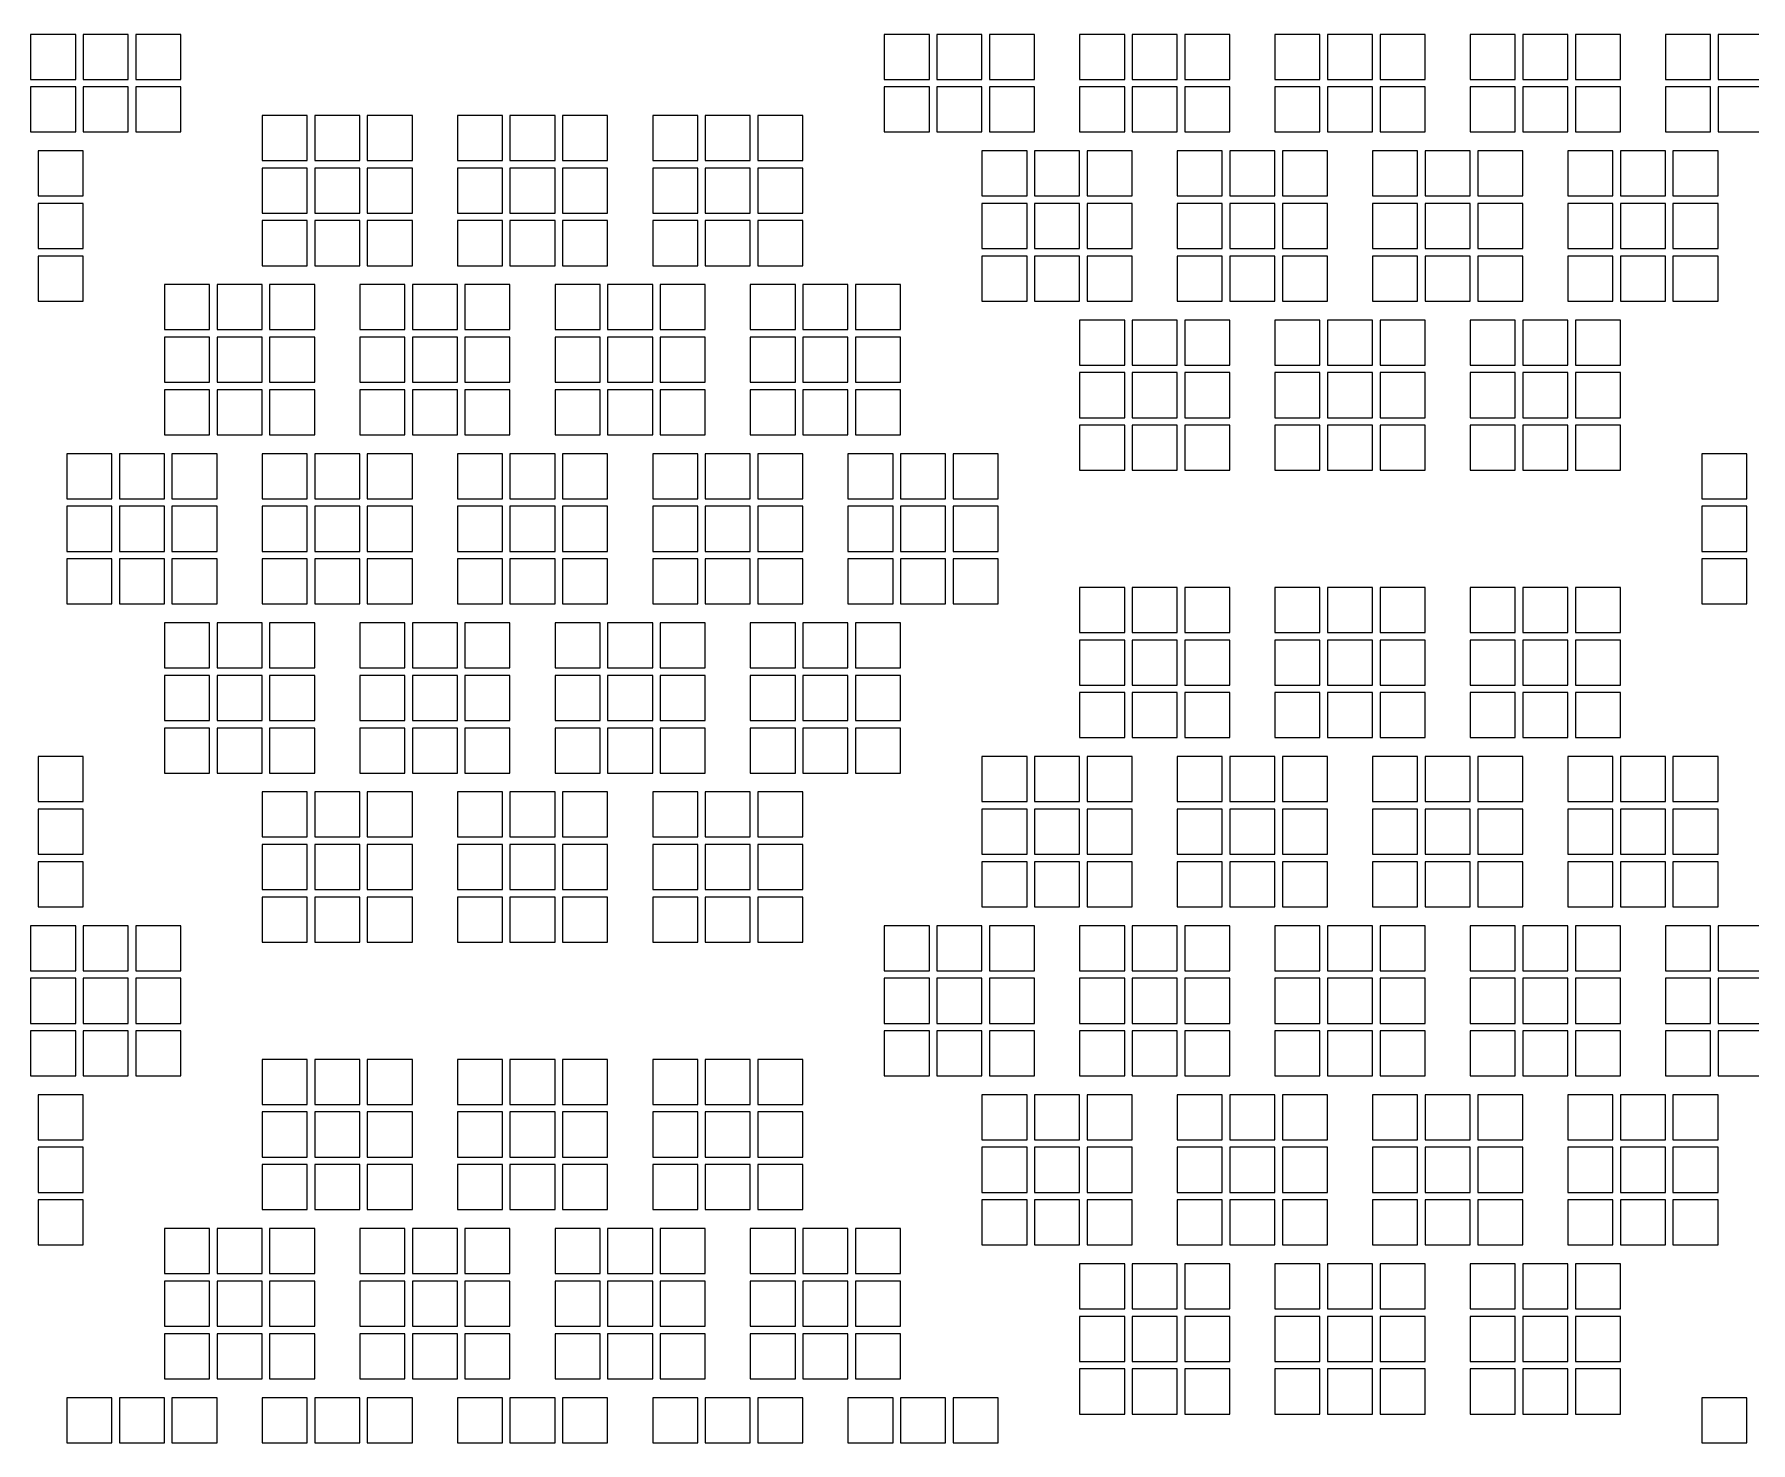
# Model space of a CAD drawing. Extents: x -49 to 54, y -38 to 38.
# Drawn here: x -22.36 to -10.94, y -10.8 to -1.42 of the extents above; entities that cross this region are included whole.
import ezdxf

# ---------------------------------------------------------------- set-up
doc = ezdxf.new("R2010")
doc.units = 0
doc.layers.add('BACK_LAYER', color=5, linetype='CONTINUOUS')

msp = doc.modelspace()

# ---------------------------------------------------------------- linework, layer by layer
at = {"layer": 'BACK_LAYER'}
for points in [[(-22.388, -1.721), (-22.088, -1.721), (-22.088, -1.421), (-22.388, -1.421)], [(-22.038, -1.721), (-21.738, -1.721), (-21.738, -1.421), (-22.038, -1.421)], [(-21.688, -1.721), (-21.388, -1.721), (-21.388, -1.421), (-21.688, -1.421)], [(-16.705, -1.721), (-16.405, -1.721), (-16.405, -1.421), (-16.705, -1.421)], [(-16.355, -1.721), (-16.055, -1.721), (-16.055, -1.421), (-16.355, -1.421)], [(-16.005, -1.721), (-15.705, -1.721), (-15.705, -1.421), (-16.005, -1.421)], [(-15.405, -1.721), (-15.105, -1.721), (-15.105, -1.421), (-15.405, -1.421)], [(-15.055, -1.721), (-14.755, -1.721), (-14.755, -1.421), (-15.055, -1.421)], [(-14.705, -1.721), (-14.405, -1.721), (-14.405, -1.421), (-14.705, -1.421)], [(-14.105, -1.721), (-13.805, -1.721), (-13.805, -1.421), (-14.105, -1.421)], [(-13.755, -1.721), (-13.455, -1.721), (-13.455, -1.421), (-13.755, -1.421)], [(-13.405, -1.721), (-13.105, -1.721), (-13.105, -1.421), (-13.405, -1.421)], [(-12.805, -1.721), (-12.505, -1.721), (-12.505, -1.421), (-12.805, -1.421)], [(-12.455, -1.721), (-12.155, -1.721), (-12.155, -1.421), (-12.455, -1.421)], [(-12.105, -1.721), (-11.805, -1.721), (-11.805, -1.421), (-12.105, -1.421)], [(-11.505, -1.721), (-11.205, -1.721), (-11.205, -1.421), (-11.505, -1.421)], [(-11.155, -1.721), (-10.855, -1.721), (-10.855, -1.421), (-11.155, -1.421)], [(-22.388, -2.071), (-22.088, -2.071), (-22.088, -1.771), (-22.388, -1.771)], [(-22.038, -2.071), (-21.738, -2.071), (-21.738, -1.771), (-22.038, -1.771)], [(-21.688, -2.071), (-21.388, -2.071), (-21.388, -1.771), (-21.688, -1.771)], [(-16.705, -2.071), (-16.405, -2.071), (-16.405, -1.771), (-16.705, -1.771)], [(-16.355, -2.071), (-16.055, -2.071), (-16.055, -1.771), (-16.355, -1.771)], [(-16.005, -2.071), (-15.705, -2.071), (-15.705, -1.771), (-16.005, -1.771)], [(-15.405, -2.071), (-15.105, -2.071), (-15.105, -1.771), (-15.405, -1.771)], [(-15.055, -2.071), (-14.755, -2.071), (-14.755, -1.771), (-15.055, -1.771)], [(-14.705, -2.071), (-14.405, -2.071), (-14.405, -1.771), (-14.705, -1.771)], [(-14.105, -2.071), (-13.805, -2.071), (-13.805, -1.771), (-14.105, -1.771)], [(-13.755, -2.071), (-13.455, -2.071), (-13.455, -1.771), (-13.755, -1.771)], [(-13.405, -2.071), (-13.105, -2.071), (-13.105, -1.771), (-13.405, -1.771)], [(-12.805, -2.071), (-12.505, -2.071), (-12.505, -1.771), (-12.805, -1.771)], [(-12.455, -2.071), (-12.155, -2.071), (-12.155, -1.771), (-12.455, -1.771)], [(-12.105, -2.071), (-11.805, -2.071), (-11.805, -1.771), (-12.105, -1.771)], [(-11.505, -2.071), (-11.205, -2.071), (-11.205, -1.771), (-11.505, -1.771)], [(-11.155, -2.071), (-10.855, -2.071), (-10.855, -1.771), (-11.155, -1.771)], [(-20.847, -2.261), (-20.547, -2.261), (-20.547, -1.961), (-20.847, -1.961)], [(-20.497, -2.261), (-20.197, -2.261), (-20.197, -1.961), (-20.497, -1.961)], [(-20.147, -2.261), (-19.847, -2.261), (-19.847, -1.961), (-20.147, -1.961)], [(-19.547, -2.261), (-19.247, -2.261), (-19.247, -1.961), (-19.547, -1.961)], [(-19.197, -2.261), (-18.897, -2.261), (-18.897, -1.961), (-19.197, -1.961)], [(-18.847, -2.261), (-18.547, -2.261), (-18.547, -1.961), (-18.847, -1.961)], [(-18.247, -2.261), (-17.947, -2.261), (-17.947, -1.961), (-18.247, -1.961)], [(-17.897, -2.261), (-17.597, -2.261), (-17.597, -1.961), (-17.897, -1.961)], [(-17.547, -2.261), (-17.247, -2.261), (-17.247, -1.961), (-17.547, -1.961)], [(-22.338, -2.497), (-22.038, -2.497), (-22.038, -2.197), (-22.338, -2.197)], [(-16.055, -2.497), (-15.755, -2.497), (-15.755, -2.197), (-16.055, -2.197)], [(-15.705, -2.497), (-15.405, -2.497), (-15.405, -2.197), (-15.705, -2.197)], [(-15.355, -2.497), (-15.055, -2.497), (-15.055, -2.197), (-15.355, -2.197)], [(-14.755, -2.497), (-14.455, -2.497), (-14.455, -2.197), (-14.755, -2.197)], [(-14.405, -2.497), (-14.105, -2.497), (-14.105, -2.197), (-14.405, -2.197)], [(-14.055, -2.497), (-13.755, -2.497), (-13.755, -2.197), (-14.055, -2.197)], [(-13.455, -2.497), (-13.155, -2.497), (-13.155, -2.197), (-13.455, -2.197)], [(-13.105, -2.497), (-12.805, -2.497), (-12.805, -2.197), (-13.105, -2.197)], [(-12.755, -2.497), (-12.455, -2.497), (-12.455, -2.197), (-12.755, -2.197)], [(-12.155, -2.497), (-11.855, -2.497), (-11.855, -2.197), (-12.155, -2.197)], [(-11.805, -2.497), (-11.505, -2.497), (-11.505, -2.197), (-11.805, -2.197)], [(-11.455, -2.497), (-11.155, -2.497), (-11.155, -2.197), (-11.455, -2.197)], [(-20.847, -2.611), (-20.547, -2.611), (-20.547, -2.311), (-20.847, -2.311)], [(-20.497, -2.611), (-20.197, -2.611), (-20.197, -2.311), (-20.497, -2.311)], [(-20.147, -2.611), (-19.847, -2.611), (-19.847, -2.311), (-20.147, -2.311)], [(-19.547, -2.611), (-19.247, -2.611), (-19.247, -2.311), (-19.547, -2.311)], [(-19.197, -2.611), (-18.897, -2.611), (-18.897, -2.311), (-19.197, -2.311)], [(-18.847, -2.611), (-18.547, -2.611), (-18.547, -2.311), (-18.847, -2.311)], [(-18.247, -2.611), (-17.947, -2.611), (-17.947, -2.311), (-18.247, -2.311)], [(-17.897, -2.611), (-17.597, -2.611), (-17.597, -2.311), (-17.897, -2.311)], [(-17.547, -2.611), (-17.247, -2.611), (-17.247, -2.311), (-17.547, -2.311)], [(-22.338, -2.847), (-22.038, -2.847), (-22.038, -2.547), (-22.338, -2.547)], [(-16.055, -2.847), (-15.755, -2.847), (-15.755, -2.547), (-16.055, -2.547)], [(-15.705, -2.847), (-15.405, -2.847), (-15.405, -2.547), (-15.705, -2.547)], [(-15.355, -2.847), (-15.055, -2.847), (-15.055, -2.547), (-15.355, -2.547)], [(-14.755, -2.847), (-14.455, -2.847), (-14.455, -2.547), (-14.755, -2.547)], [(-14.405, -2.847), (-14.105, -2.847), (-14.105, -2.547), (-14.405, -2.547)], [(-14.055, -2.847), (-13.755, -2.847), (-13.755, -2.547), (-14.055, -2.547)], [(-13.455, -2.847), (-13.155, -2.847), (-13.155, -2.547), (-13.455, -2.547)], [(-13.105, -2.847), (-12.805, -2.847), (-12.805, -2.547), (-13.105, -2.547)], [(-12.755, -2.847), (-12.455, -2.847), (-12.455, -2.547), (-12.755, -2.547)], [(-12.155, -2.847), (-11.855, -2.847), (-11.855, -2.547), (-12.155, -2.547)], [(-11.805, -2.847), (-11.505, -2.847), (-11.505, -2.547), (-11.805, -2.547)], [(-11.455, -2.847), (-11.155, -2.847), (-11.155, -2.547), (-11.455, -2.547)], [(-20.847, -2.961), (-20.547, -2.961), (-20.547, -2.661), (-20.847, -2.661)], [(-20.497, -2.961), (-20.197, -2.961), (-20.197, -2.661), (-20.497, -2.661)], [(-20.147, -2.961), (-19.847, -2.961), (-19.847, -2.661), (-20.147, -2.661)], [(-19.547, -2.961), (-19.247, -2.961), (-19.247, -2.661), (-19.547, -2.661)], [(-19.197, -2.961), (-18.897, -2.961), (-18.897, -2.661), (-19.197, -2.661)], [(-18.847, -2.961), (-18.547, -2.961), (-18.547, -2.661), (-18.847, -2.661)], [(-18.247, -2.961), (-17.947, -2.961), (-17.947, -2.661), (-18.247, -2.661)], [(-17.897, -2.961), (-17.597, -2.961), (-17.597, -2.661), (-17.897, -2.661)], [(-17.547, -2.961), (-17.247, -2.961), (-17.247, -2.661), (-17.547, -2.661)], [(-22.338, -3.197), (-22.038, -3.197), (-22.038, -2.897), (-22.338, -2.897)], [(-16.055, -3.197), (-15.755, -3.197), (-15.755, -2.897), (-16.055, -2.897)], [(-15.705, -3.197), (-15.405, -3.197), (-15.405, -2.897), (-15.705, -2.897)], [(-15.355, -3.197), (-15.055, -3.197), (-15.055, -2.897), (-15.355, -2.897)], [(-14.755, -3.197), (-14.455, -3.197), (-14.455, -2.897), (-14.755, -2.897)], [(-14.405, -3.197), (-14.105, -3.197), (-14.105, -2.897), (-14.405, -2.897)], [(-14.055, -3.197), (-13.755, -3.197), (-13.755, -2.897), (-14.055, -2.897)], [(-13.455, -3.197), (-13.155, -3.197), (-13.155, -2.897), (-13.455, -2.897)], [(-13.105, -3.197), (-12.805, -3.197), (-12.805, -2.897), (-13.105, -2.897)], [(-12.755, -3.197), (-12.455, -3.197), (-12.455, -2.897), (-12.755, -2.897)], [(-12.155, -3.197), (-11.855, -3.197), (-11.855, -2.897), (-12.155, -2.897)], [(-11.805, -3.197), (-11.505, -3.197), (-11.505, -2.897), (-11.805, -2.897)], [(-11.455, -3.197), (-11.155, -3.197), (-11.155, -2.897), (-11.455, -2.897)], [(-21.497, -3.387), (-21.197, -3.387), (-21.197, -3.087), (-21.497, -3.087)], [(-21.147, -3.387), (-20.847, -3.387), (-20.847, -3.087), (-21.147, -3.087)], [(-20.797, -3.387), (-20.497, -3.387), (-20.497, -3.087), (-20.797, -3.087)], [(-20.197, -3.387), (-19.897, -3.387), (-19.897, -3.087), (-20.197, -3.087)], [(-19.847, -3.387), (-19.547, -3.387), (-19.547, -3.087), (-19.847, -3.087)], [(-19.497, -3.387), (-19.197, -3.387), (-19.197, -3.087), (-19.497, -3.087)], [(-18.897, -3.387), (-18.597, -3.387), (-18.597, -3.087), (-18.897, -3.087)], [(-18.547, -3.387), (-18.247, -3.387), (-18.247, -3.087), (-18.547, -3.087)], [(-18.197, -3.387), (-17.897, -3.387), (-17.897, -3.087), (-18.197, -3.087)], [(-17.597, -3.387), (-17.297, -3.387), (-17.297, -3.087), (-17.597, -3.087)], [(-17.247, -3.387), (-16.947, -3.387), (-16.947, -3.087), (-17.247, -3.087)], [(-16.897, -3.387), (-16.597, -3.387), (-16.597, -3.087), (-16.897, -3.087)], [(-15.405, -3.623), (-15.105, -3.623), (-15.105, -3.323), (-15.405, -3.323)], [(-15.055, -3.623), (-14.755, -3.623), (-14.755, -3.323), (-15.055, -3.323)], [(-14.705, -3.623), (-14.405, -3.623), (-14.405, -3.323), (-14.705, -3.323)], [(-14.105, -3.623), (-13.805, -3.623), (-13.805, -3.323), (-14.105, -3.323)], [(-13.755, -3.623), (-13.455, -3.623), (-13.455, -3.323), (-13.755, -3.323)], [(-13.405, -3.623), (-13.105, -3.623), (-13.105, -3.323), (-13.405, -3.323)], [(-12.805, -3.623), (-12.505, -3.623), (-12.505, -3.323), (-12.805, -3.323)], [(-12.455, -3.623), (-12.155, -3.623), (-12.155, -3.323), (-12.455, -3.323)], [(-12.105, -3.623), (-11.805, -3.623), (-11.805, -3.323), (-12.105, -3.323)], [(-21.497, -3.737), (-21.197, -3.737), (-21.197, -3.437), (-21.497, -3.437)], [(-21.147, -3.737), (-20.847, -3.737), (-20.847, -3.437), (-21.147, -3.437)], [(-20.797, -3.737), (-20.497, -3.737), (-20.497, -3.437), (-20.797, -3.437)], [(-20.197, -3.737), (-19.897, -3.737), (-19.897, -3.437), (-20.197, -3.437)], [(-19.847, -3.737), (-19.547, -3.737), (-19.547, -3.437), (-19.847, -3.437)], [(-19.497, -3.737), (-19.197, -3.737), (-19.197, -3.437), (-19.497, -3.437)], [(-18.897, -3.737), (-18.597, -3.737), (-18.597, -3.437), (-18.897, -3.437)], [(-18.547, -3.737), (-18.247, -3.737), (-18.247, -3.437), (-18.547, -3.437)], [(-18.197, -3.737), (-17.897, -3.737), (-17.897, -3.437), (-18.197, -3.437)], [(-17.597, -3.737), (-17.297, -3.737), (-17.297, -3.437), (-17.597, -3.437)], [(-17.247, -3.737), (-16.947, -3.737), (-16.947, -3.437), (-17.247, -3.437)], [(-16.897, -3.737), (-16.597, -3.737), (-16.597, -3.437), (-16.897, -3.437)], [(-15.405, -3.973), (-15.105, -3.973), (-15.105, -3.673), (-15.405, -3.673)], [(-15.055, -3.973), (-14.755, -3.973), (-14.755, -3.673), (-15.055, -3.673)], [(-14.705, -3.973), (-14.405, -3.973), (-14.405, -3.673), (-14.705, -3.673)], [(-14.105, -3.973), (-13.805, -3.973), (-13.805, -3.673), (-14.105, -3.673)], [(-13.755, -3.973), (-13.455, -3.973), (-13.455, -3.673), (-13.755, -3.673)], [(-13.405, -3.973), (-13.105, -3.973), (-13.105, -3.673), (-13.405, -3.673)], [(-12.805, -3.973), (-12.505, -3.973), (-12.505, -3.673), (-12.805, -3.673)], [(-12.455, -3.973), (-12.155, -3.973), (-12.155, -3.673), (-12.455, -3.673)], [(-12.105, -3.973), (-11.805, -3.973), (-11.805, -3.673), (-12.105, -3.673)], [(-21.497, -4.087), (-21.197, -4.087), (-21.197, -3.787), (-21.497, -3.787)], [(-21.147, -4.087), (-20.847, -4.087), (-20.847, -3.787), (-21.147, -3.787)], [(-20.797, -4.087), (-20.497, -4.087), (-20.497, -3.787), (-20.797, -3.787)], [(-20.197, -4.087), (-19.897, -4.087), (-19.897, -3.787), (-20.197, -3.787)], [(-19.847, -4.087), (-19.547, -4.087), (-19.547, -3.787), (-19.847, -3.787)], [(-19.497, -4.087), (-19.197, -4.087), (-19.197, -3.787), (-19.497, -3.787)], [(-18.897, -4.087), (-18.597, -4.087), (-18.597, -3.787), (-18.897, -3.787)], [(-18.547, -4.087), (-18.247, -4.087), (-18.247, -3.787), (-18.547, -3.787)], [(-18.197, -4.087), (-17.897, -4.087), (-17.897, -3.787), (-18.197, -3.787)], [(-17.597, -4.087), (-17.297, -4.087), (-17.297, -3.787), (-17.597, -3.787)], [(-17.247, -4.087), (-16.947, -4.087), (-16.947, -3.787), (-17.247, -3.787)], [(-16.897, -4.087), (-16.597, -4.087), (-16.597, -3.787), (-16.897, -3.787)], [(-15.405, -4.323), (-15.105, -4.323), (-15.105, -4.023), (-15.405, -4.023)], [(-15.055, -4.323), (-14.755, -4.323), (-14.755, -4.023), (-15.055, -4.023)], [(-14.705, -4.323), (-14.405, -4.323), (-14.405, -4.023), (-14.705, -4.023)], [(-14.105, -4.323), (-13.805, -4.323), (-13.805, -4.023), (-14.105, -4.023)], [(-13.755, -4.323), (-13.455, -4.323), (-13.455, -4.023), (-13.755, -4.023)], [(-13.405, -4.323), (-13.105, -4.323), (-13.105, -4.023), (-13.405, -4.023)], [(-12.805, -4.323), (-12.505, -4.323), (-12.505, -4.023), (-12.805, -4.023)], [(-12.455, -4.323), (-12.155, -4.323), (-12.155, -4.023), (-12.455, -4.023)], [(-12.105, -4.323), (-11.805, -4.323), (-11.805, -4.023), (-12.105, -4.023)], [(-22.147, -4.513), (-21.847, -4.513), (-21.847, -4.213), (-22.147, -4.213)], [(-21.797, -4.513), (-21.497, -4.513), (-21.497, -4.213), (-21.797, -4.213)], [(-21.447, -4.513), (-21.147, -4.513), (-21.147, -4.213), (-21.447, -4.213)], [(-20.847, -4.513), (-20.547, -4.513), (-20.547, -4.213), (-20.847, -4.213)], [(-20.497, -4.513), (-20.197, -4.513), (-20.197, -4.213), (-20.497, -4.213)], [(-20.147, -4.513), (-19.847, -4.513), (-19.847, -4.213), (-20.147, -4.213)], [(-19.547, -4.513), (-19.247, -4.513), (-19.247, -4.213), (-19.547, -4.213)], [(-19.197, -4.513), (-18.897, -4.513), (-18.897, -4.213), (-19.197, -4.213)], [(-18.847, -4.513), (-18.547, -4.513), (-18.547, -4.213), (-18.847, -4.213)], [(-18.247, -4.513), (-17.947, -4.513), (-17.947, -4.213), (-18.247, -4.213)], [(-17.897, -4.513), (-17.597, -4.513), (-17.597, -4.213), (-17.897, -4.213)], [(-17.547, -4.513), (-17.247, -4.513), (-17.247, -4.213), (-17.547, -4.213)], [(-16.947, -4.513), (-16.647, -4.513), (-16.647, -4.213), (-16.947, -4.213)], [(-16.597, -4.513), (-16.297, -4.513), (-16.297, -4.213), (-16.597, -4.213)], [(-16.247, -4.513), (-15.947, -4.513), (-15.947, -4.213), (-16.247, -4.213)], [(-11.263, -4.513), (-10.963, -4.513), (-10.963, -4.213), (-11.263, -4.213)], [(-22.147, -4.863), (-21.847, -4.863), (-21.847, -4.563), (-22.147, -4.563)], [(-21.797, -4.863), (-21.497, -4.863), (-21.497, -4.563), (-21.797, -4.563)], [(-21.447, -4.863), (-21.147, -4.863), (-21.147, -4.563), (-21.447, -4.563)], [(-20.847, -4.863), (-20.547, -4.863), (-20.547, -4.563), (-20.847, -4.563)], [(-20.497, -4.863), (-20.197, -4.863), (-20.197, -4.563), (-20.497, -4.563)], [(-20.147, -4.863), (-19.847, -4.863), (-19.847, -4.563), (-20.147, -4.563)], [(-19.547, -4.863), (-19.247, -4.863), (-19.247, -4.563), (-19.547, -4.563)], [(-19.197, -4.863), (-18.897, -4.863), (-18.897, -4.563), (-19.197, -4.563)], [(-18.847, -4.863), (-18.547, -4.863), (-18.547, -4.563), (-18.847, -4.563)], [(-18.247, -4.863), (-17.947, -4.863), (-17.947, -4.563), (-18.247, -4.563)], [(-17.897, -4.863), (-17.597, -4.863), (-17.597, -4.563), (-17.897, -4.563)], [(-17.547, -4.863), (-17.247, -4.863), (-17.247, -4.563), (-17.547, -4.563)], [(-16.947, -4.863), (-16.647, -4.863), (-16.647, -4.563), (-16.947, -4.563)], [(-16.597, -4.863), (-16.297, -4.863), (-16.297, -4.563), (-16.597, -4.563)], [(-16.247, -4.863), (-15.947, -4.863), (-15.947, -4.563), (-16.247, -4.563)], [(-11.263, -4.863), (-10.963, -4.863), (-10.963, -4.563), (-11.263, -4.563)], [(-22.147, -5.213), (-21.847, -5.213), (-21.847, -4.913), (-22.147, -4.913)], [(-21.797, -5.213), (-21.497, -5.213), (-21.497, -4.913), (-21.797, -4.913)], [(-21.447, -5.213), (-21.147, -5.213), (-21.147, -4.913), (-21.447, -4.913)], [(-20.847, -5.213), (-20.547, -5.213), (-20.547, -4.913), (-20.847, -4.913)], [(-20.497, -5.213), (-20.197, -5.213), (-20.197, -4.913), (-20.497, -4.913)], [(-20.147, -5.213), (-19.847, -5.213), (-19.847, -4.913), (-20.147, -4.913)], [(-19.547, -5.213), (-19.247, -5.213), (-19.247, -4.913), (-19.547, -4.913)], [(-19.197, -5.213), (-18.897, -5.213), (-18.897, -4.913), (-19.197, -4.913)], [(-18.847, -5.213), (-18.547, -5.213), (-18.547, -4.913), (-18.847, -4.913)], [(-18.247, -5.213), (-17.947, -5.213), (-17.947, -4.913), (-18.247, -4.913)], [(-17.897, -5.213), (-17.597, -5.213), (-17.597, -4.913), (-17.897, -4.913)], [(-17.547, -5.213), (-17.247, -5.213), (-17.247, -4.913), (-17.547, -4.913)], [(-16.947, -5.213), (-16.647, -5.213), (-16.647, -4.913), (-16.947, -4.913)], [(-16.597, -5.213), (-16.297, -5.213), (-16.297, -4.913), (-16.597, -4.913)], [(-16.247, -5.213), (-15.947, -5.213), (-15.947, -4.913), (-16.247, -4.913)], [(-11.263, -5.213), (-10.963, -5.213), (-10.963, -4.913), (-11.263, -4.913)], [(-15.405, -5.403), (-15.105, -5.403), (-15.105, -5.103), (-15.405, -5.103)], [(-15.055, -5.403), (-14.755, -5.403), (-14.755, -5.103), (-15.055, -5.103)], [(-14.705, -5.403), (-14.405, -5.403), (-14.405, -5.103), (-14.705, -5.103)], [(-14.105, -5.403), (-13.805, -5.403), (-13.805, -5.103), (-14.105, -5.103)], [(-13.755, -5.403), (-13.455, -5.403), (-13.455, -5.103), (-13.755, -5.103)], [(-13.405, -5.403), (-13.105, -5.403), (-13.105, -5.103), (-13.405, -5.103)], [(-12.805, -5.403), (-12.505, -5.403), (-12.505, -5.103), (-12.805, -5.103)], [(-12.455, -5.403), (-12.155, -5.403), (-12.155, -5.103), (-12.455, -5.103)], [(-12.105, -5.403), (-11.805, -5.403), (-11.805, -5.103), (-12.105, -5.103)], [(-21.497, -5.639), (-21.197, -5.639), (-21.197, -5.339), (-21.497, -5.339)], [(-21.147, -5.639), (-20.847, -5.639), (-20.847, -5.339), (-21.147, -5.339)], [(-20.797, -5.639), (-20.497, -5.639), (-20.497, -5.339), (-20.797, -5.339)], [(-20.197, -5.639), (-19.897, -5.639), (-19.897, -5.339), (-20.197, -5.339)], [(-19.847, -5.639), (-19.547, -5.639), (-19.547, -5.339), (-19.847, -5.339)], [(-19.497, -5.639), (-19.197, -5.639), (-19.197, -5.339), (-19.497, -5.339)], [(-18.897, -5.639), (-18.597, -5.639), (-18.597, -5.339), (-18.897, -5.339)], [(-18.547, -5.639), (-18.247, -5.639), (-18.247, -5.339), (-18.547, -5.339)], [(-18.197, -5.639), (-17.897, -5.639), (-17.897, -5.339), (-18.197, -5.339)], [(-17.597, -5.639), (-17.297, -5.639), (-17.297, -5.339), (-17.597, -5.339)], [(-17.247, -5.639), (-16.947, -5.639), (-16.947, -5.339), (-17.247, -5.339)], [(-16.897, -5.639), (-16.597, -5.639), (-16.597, -5.339), (-16.897, -5.339)], [(-15.405, -5.753), (-15.105, -5.753), (-15.105, -5.453), (-15.405, -5.453)], [(-15.055, -5.753), (-14.755, -5.753), (-14.755, -5.453), (-15.055, -5.453)], [(-14.705, -5.753), (-14.405, -5.753), (-14.405, -5.453), (-14.705, -5.453)], [(-14.105, -5.753), (-13.805, -5.753), (-13.805, -5.453), (-14.105, -5.453)], [(-13.755, -5.753), (-13.455, -5.753), (-13.455, -5.453), (-13.755, -5.453)], [(-13.405, -5.753), (-13.105, -5.753), (-13.105, -5.453), (-13.405, -5.453)], [(-12.805, -5.753), (-12.505, -5.753), (-12.505, -5.453), (-12.805, -5.453)], [(-12.455, -5.753), (-12.155, -5.753), (-12.155, -5.453), (-12.455, -5.453)], [(-12.105, -5.753), (-11.805, -5.753), (-11.805, -5.453), (-12.105, -5.453)], [(-21.497, -5.989), (-21.197, -5.989), (-21.197, -5.689), (-21.497, -5.689)], [(-21.147, -5.989), (-20.847, -5.989), (-20.847, -5.689), (-21.147, -5.689)], [(-20.797, -5.989), (-20.497, -5.989), (-20.497, -5.689), (-20.797, -5.689)], [(-20.197, -5.989), (-19.897, -5.989), (-19.897, -5.689), (-20.197, -5.689)], [(-19.847, -5.989), (-19.547, -5.989), (-19.547, -5.689), (-19.847, -5.689)], [(-19.497, -5.989), (-19.197, -5.989), (-19.197, -5.689), (-19.497, -5.689)], [(-18.897, -5.989), (-18.597, -5.989), (-18.597, -5.689), (-18.897, -5.689)], [(-18.547, -5.989), (-18.247, -5.989), (-18.247, -5.689), (-18.547, -5.689)], [(-18.197, -5.989), (-17.897, -5.989), (-17.897, -5.689), (-18.197, -5.689)], [(-17.597, -5.989), (-17.297, -5.989), (-17.297, -5.689), (-17.597, -5.689)], [(-17.247, -5.989), (-16.947, -5.989), (-16.947, -5.689), (-17.247, -5.689)], [(-16.897, -5.989), (-16.597, -5.989), (-16.597, -5.689), (-16.897, -5.689)], [(-15.405, -6.103), (-15.105, -6.103), (-15.105, -5.803), (-15.405, -5.803)], [(-15.055, -6.103), (-14.755, -6.103), (-14.755, -5.803), (-15.055, -5.803)], [(-14.705, -6.103), (-14.405, -6.103), (-14.405, -5.803), (-14.705, -5.803)], [(-14.105, -6.103), (-13.805, -6.103), (-13.805, -5.803), (-14.105, -5.803)], [(-13.755, -6.103), (-13.455, -6.103), (-13.455, -5.803), (-13.755, -5.803)], [(-13.405, -6.103), (-13.105, -6.103), (-13.105, -5.803), (-13.405, -5.803)], [(-12.805, -6.103), (-12.505, -6.103), (-12.505, -5.803), (-12.805, -5.803)], [(-12.455, -6.103), (-12.155, -6.103), (-12.155, -5.803), (-12.455, -5.803)], [(-12.105, -6.103), (-11.805, -6.103), (-11.805, -5.803), (-12.105, -5.803)], [(-21.497, -6.339), (-21.197, -6.339), (-21.197, -6.039), (-21.497, -6.039)], [(-21.147, -6.339), (-20.847, -6.339), (-20.847, -6.039), (-21.147, -6.039)], [(-20.797, -6.339), (-20.497, -6.339), (-20.497, -6.039), (-20.797, -6.039)], [(-20.197, -6.339), (-19.897, -6.339), (-19.897, -6.039), (-20.197, -6.039)], [(-19.847, -6.339), (-19.547, -6.339), (-19.547, -6.039), (-19.847, -6.039)], [(-19.497, -6.339), (-19.197, -6.339), (-19.197, -6.039), (-19.497, -6.039)], [(-18.897, -6.339), (-18.597, -6.339), (-18.597, -6.039), (-18.897, -6.039)], [(-18.547, -6.339), (-18.247, -6.339), (-18.247, -6.039), (-18.547, -6.039)], [(-18.197, -6.339), (-17.897, -6.339), (-17.897, -6.039), (-18.197, -6.039)], [(-17.597, -6.339), (-17.297, -6.339), (-17.297, -6.039), (-17.597, -6.039)], [(-17.247, -6.339), (-16.947, -6.339), (-16.947, -6.039), (-17.247, -6.039)], [(-16.897, -6.339), (-16.597, -6.339), (-16.597, -6.039), (-16.897, -6.039)], [(-22.338, -6.529), (-22.038, -6.529), (-22.038, -6.229), (-22.338, -6.229)], [(-16.055, -6.529), (-15.755, -6.529), (-15.755, -6.229), (-16.055, -6.229)], [(-15.705, -6.529), (-15.405, -6.529), (-15.405, -6.229), (-15.705, -6.229)], [(-15.355, -6.529), (-15.055, -6.529), (-15.055, -6.229), (-15.355, -6.229)], [(-14.755, -6.529), (-14.455, -6.529), (-14.455, -6.229), (-14.755, -6.229)], [(-14.405, -6.529), (-14.105, -6.529), (-14.105, -6.229), (-14.405, -6.229)], [(-14.055, -6.529), (-13.755, -6.529), (-13.755, -6.229), (-14.055, -6.229)], [(-13.455, -6.529), (-13.155, -6.529), (-13.155, -6.229), (-13.455, -6.229)], [(-13.105, -6.529), (-12.805, -6.529), (-12.805, -6.229), (-13.105, -6.229)], [(-12.755, -6.529), (-12.455, -6.529), (-12.455, -6.229), (-12.755, -6.229)], [(-12.155, -6.529), (-11.855, -6.529), (-11.855, -6.229), (-12.155, -6.229)], [(-11.805, -6.529), (-11.505, -6.529), (-11.505, -6.229), (-11.805, -6.229)], [(-11.455, -6.529), (-11.155, -6.529), (-11.155, -6.229), (-11.455, -6.229)], [(-20.847, -6.764), (-20.547, -6.764), (-20.547, -6.464), (-20.847, -6.464)], [(-20.497, -6.764), (-20.197, -6.764), (-20.197, -6.464), (-20.497, -6.464)], [(-20.147, -6.764), (-19.847, -6.764), (-19.847, -6.464), (-20.147, -6.464)], [(-19.547, -6.764), (-19.247, -6.764), (-19.247, -6.464), (-19.547, -6.464)], [(-19.197, -6.764), (-18.897, -6.764), (-18.897, -6.464), (-19.197, -6.464)], [(-18.847, -6.764), (-18.547, -6.764), (-18.547, -6.464), (-18.847, -6.464)], [(-18.247, -6.764), (-17.947, -6.764), (-17.947, -6.464), (-18.247, -6.464)], [(-17.897, -6.764), (-17.597, -6.764), (-17.597, -6.464), (-17.897, -6.464)], [(-17.547, -6.764), (-17.247, -6.764), (-17.247, -6.464), (-17.547, -6.464)], [(-22.338, -6.879), (-22.038, -6.879), (-22.038, -6.579), (-22.338, -6.579)], [(-16.055, -6.879), (-15.755, -6.879), (-15.755, -6.579), (-16.055, -6.579)], [(-15.705, -6.879), (-15.405, -6.879), (-15.405, -6.579), (-15.705, -6.579)], [(-15.355, -6.879), (-15.055, -6.879), (-15.055, -6.579), (-15.355, -6.579)], [(-14.755, -6.879), (-14.455, -6.879), (-14.455, -6.579), (-14.755, -6.579)], [(-14.405, -6.879), (-14.105, -6.879), (-14.105, -6.579), (-14.405, -6.579)], [(-14.055, -6.879), (-13.755, -6.879), (-13.755, -6.579), (-14.055, -6.579)], [(-13.455, -6.879), (-13.155, -6.879), (-13.155, -6.579), (-13.455, -6.579)], [(-13.105, -6.879), (-12.805, -6.879), (-12.805, -6.579), (-13.105, -6.579)], [(-12.755, -6.879), (-12.455, -6.879), (-12.455, -6.579), (-12.755, -6.579)], [(-12.155, -6.879), (-11.855, -6.879), (-11.855, -6.579), (-12.155, -6.579)], [(-11.805, -6.879), (-11.505, -6.879), (-11.505, -6.579), (-11.805, -6.579)], [(-11.455, -6.879), (-11.155, -6.879), (-11.155, -6.579), (-11.455, -6.579)], [(-20.847, -7.114), (-20.547, -7.114), (-20.547, -6.814), (-20.847, -6.814)], [(-20.497, -7.114), (-20.197, -7.114), (-20.197, -6.814), (-20.497, -6.814)], [(-20.147, -7.114), (-19.847, -7.114), (-19.847, -6.814), (-20.147, -6.814)], [(-19.547, -7.114), (-19.247, -7.114), (-19.247, -6.814), (-19.547, -6.814)], [(-19.197, -7.114), (-18.897, -7.114), (-18.897, -6.814), (-19.197, -6.814)], [(-18.847, -7.114), (-18.547, -7.114), (-18.547, -6.814), (-18.847, -6.814)], [(-18.247, -7.114), (-17.947, -7.114), (-17.947, -6.814), (-18.247, -6.814)], [(-17.897, -7.114), (-17.597, -7.114), (-17.597, -6.814), (-17.897, -6.814)], [(-17.547, -7.114), (-17.247, -7.114), (-17.247, -6.814), (-17.547, -6.814)], [(-22.338, -7.229), (-22.038, -7.229), (-22.038, -6.929), (-22.338, -6.929)], [(-16.055, -7.229), (-15.755, -7.229), (-15.755, -6.929), (-16.055, -6.929)], [(-15.705, -7.229), (-15.405, -7.229), (-15.405, -6.929), (-15.705, -6.929)], [(-15.355, -7.229), (-15.055, -7.229), (-15.055, -6.929), (-15.355, -6.929)], [(-14.755, -7.229), (-14.455, -7.229), (-14.455, -6.929), (-14.755, -6.929)], [(-14.405, -7.229), (-14.105, -7.229), (-14.105, -6.929), (-14.405, -6.929)], [(-14.055, -7.229), (-13.755, -7.229), (-13.755, -6.929), (-14.055, -6.929)], [(-13.455, -7.229), (-13.155, -7.229), (-13.155, -6.929), (-13.455, -6.929)], [(-13.105, -7.229), (-12.805, -7.229), (-12.805, -6.929), (-13.105, -6.929)], [(-12.755, -7.229), (-12.455, -7.229), (-12.455, -6.929), (-12.755, -6.929)], [(-12.155, -7.229), (-11.855, -7.229), (-11.855, -6.929), (-12.155, -6.929)], [(-11.805, -7.229), (-11.505, -7.229), (-11.505, -6.929), (-11.805, -6.929)], [(-11.455, -7.229), (-11.155, -7.229), (-11.155, -6.929), (-11.455, -6.929)], [(-20.847, -7.464), (-20.547, -7.464), (-20.547, -7.164), (-20.847, -7.164)], [(-20.497, -7.464), (-20.197, -7.464), (-20.197, -7.164), (-20.497, -7.164)], [(-20.147, -7.464), (-19.847, -7.464), (-19.847, -7.164), (-20.147, -7.164)], [(-19.547, -7.464), (-19.247, -7.464), (-19.247, -7.164), (-19.547, -7.164)], [(-19.197, -7.464), (-18.897, -7.464), (-18.897, -7.164), (-19.197, -7.164)], [(-18.847, -7.464), (-18.547, -7.464), (-18.547, -7.164), (-18.847, -7.164)], [(-18.247, -7.464), (-17.947, -7.464), (-17.947, -7.164), (-18.247, -7.164)], [(-17.897, -7.464), (-17.597, -7.464), (-17.597, -7.164), (-17.897, -7.164)], [(-17.547, -7.464), (-17.247, -7.464), (-17.247, -7.164), (-17.547, -7.164)], [(-22.388, -7.655), (-22.088, -7.655), (-22.088, -7.355), (-22.388, -7.355)], [(-22.038, -7.655), (-21.738, -7.655), (-21.738, -7.355), (-22.038, -7.355)], [(-21.688, -7.655), (-21.388, -7.655), (-21.388, -7.355), (-21.688, -7.355)], [(-16.705, -7.655), (-16.405, -7.655), (-16.405, -7.355), (-16.705, -7.355)], [(-16.355, -7.655), (-16.055, -7.655), (-16.055, -7.355), (-16.355, -7.355)], [(-16.005, -7.655), (-15.705, -7.655), (-15.705, -7.355), (-16.005, -7.355)], [(-15.405, -7.655), (-15.105, -7.655), (-15.105, -7.355), (-15.405, -7.355)], [(-15.055, -7.655), (-14.755, -7.655), (-14.755, -7.355), (-15.055, -7.355)], [(-14.705, -7.655), (-14.405, -7.655), (-14.405, -7.355), (-14.705, -7.355)], [(-14.105, -7.655), (-13.805, -7.655), (-13.805, -7.355), (-14.105, -7.355)], [(-13.755, -7.655), (-13.455, -7.655), (-13.455, -7.355), (-13.755, -7.355)], [(-13.405, -7.655), (-13.105, -7.655), (-13.105, -7.355), (-13.405, -7.355)], [(-12.805, -7.655), (-12.505, -7.655), (-12.505, -7.355), (-12.805, -7.355)], [(-12.455, -7.655), (-12.155, -7.655), (-12.155, -7.355), (-12.455, -7.355)], [(-12.105, -7.655), (-11.805, -7.655), (-11.805, -7.355), (-12.105, -7.355)], [(-11.505, -7.655), (-11.205, -7.655), (-11.205, -7.355), (-11.505, -7.355)], [(-11.155, -7.655), (-10.855, -7.655), (-10.855, -7.355), (-11.155, -7.355)], [(-22.388, -8.005), (-22.088, -8.005), (-22.088, -7.705), (-22.388, -7.705)], [(-22.038, -8.005), (-21.738, -8.005), (-21.738, -7.705), (-22.038, -7.705)], [(-21.688, -8.005), (-21.388, -8.005), (-21.388, -7.705), (-21.688, -7.705)], [(-16.705, -8.005), (-16.405, -8.005), (-16.405, -7.705), (-16.705, -7.705)], [(-16.355, -8.005), (-16.055, -8.005), (-16.055, -7.705), (-16.355, -7.705)], [(-16.005, -8.005), (-15.705, -8.005), (-15.705, -7.705), (-16.005, -7.705)], [(-15.405, -8.005), (-15.105, -8.005), (-15.105, -7.705), (-15.405, -7.705)], [(-15.055, -8.005), (-14.755, -8.005), (-14.755, -7.705), (-15.055, -7.705)], [(-14.705, -8.005), (-14.405, -8.005), (-14.405, -7.705), (-14.705, -7.705)], [(-14.105, -8.005), (-13.805, -8.005), (-13.805, -7.705), (-14.105, -7.705)], [(-13.755, -8.005), (-13.455, -8.005), (-13.455, -7.705), (-13.755, -7.705)], [(-13.405, -8.005), (-13.105, -8.005), (-13.105, -7.705), (-13.405, -7.705)], [(-12.805, -8.005), (-12.505, -8.005), (-12.505, -7.705), (-12.805, -7.705)], [(-12.455, -8.005), (-12.155, -8.005), (-12.155, -7.705), (-12.455, -7.705)], [(-12.105, -8.005), (-11.805, -8.005), (-11.805, -7.705), (-12.105, -7.705)], [(-11.505, -8.005), (-11.205, -8.005), (-11.205, -7.705), (-11.505, -7.705)], [(-11.155, -8.005), (-10.855, -8.005), (-10.855, -7.705), (-11.155, -7.705)], [(-22.388, -8.355), (-22.088, -8.355), (-22.088, -8.055), (-22.388, -8.055)], [(-22.038, -8.355), (-21.738, -8.355), (-21.738, -8.055), (-22.038, -8.055)], [(-21.688, -8.355), (-21.388, -8.355), (-21.388, -8.055), (-21.688, -8.055)], [(-16.705, -8.355), (-16.405, -8.355), (-16.405, -8.055), (-16.705, -8.055)], [(-16.355, -8.355), (-16.055, -8.355), (-16.055, -8.055), (-16.355, -8.055)], [(-16.005, -8.355), (-15.705, -8.355), (-15.705, -8.055), (-16.005, -8.055)], [(-15.405, -8.355), (-15.105, -8.355), (-15.105, -8.055), (-15.405, -8.055)], [(-15.055, -8.355), (-14.755, -8.355), (-14.755, -8.055), (-15.055, -8.055)], [(-14.705, -8.355), (-14.405, -8.355), (-14.405, -8.055), (-14.705, -8.055)], [(-14.105, -8.355), (-13.805, -8.355), (-13.805, -8.055), (-14.105, -8.055)], [(-13.755, -8.355), (-13.455, -8.355), (-13.455, -8.055), (-13.755, -8.055)], [(-13.405, -8.355), (-13.105, -8.355), (-13.105, -8.055), (-13.405, -8.055)], [(-12.805, -8.355), (-12.505, -8.355), (-12.505, -8.055), (-12.805, -8.055)], [(-12.455, -8.355), (-12.155, -8.355), (-12.155, -8.055), (-12.455, -8.055)], [(-12.105, -8.355), (-11.805, -8.355), (-11.805, -8.055), (-12.105, -8.055)], [(-11.505, -8.355), (-11.205, -8.355), (-11.205, -8.055), (-11.505, -8.055)], [(-11.155, -8.355), (-10.855, -8.355), (-10.855, -8.055), (-11.155, -8.055)], [(-20.847, -8.545), (-20.547, -8.545), (-20.547, -8.245), (-20.847, -8.245)], [(-20.497, -8.545), (-20.197, -8.545), (-20.197, -8.245), (-20.497, -8.245)], [(-20.147, -8.545), (-19.847, -8.545), (-19.847, -8.245), (-20.147, -8.245)], [(-19.547, -8.545), (-19.247, -8.545), (-19.247, -8.245), (-19.547, -8.245)], [(-19.197, -8.545), (-18.897, -8.545), (-18.897, -8.245), (-19.197, -8.245)], [(-18.847, -8.545), (-18.547, -8.545), (-18.547, -8.245), (-18.847, -8.245)], [(-18.247, -8.545), (-17.947, -8.545), (-17.947, -8.245), (-18.247, -8.245)], [(-17.897, -8.545), (-17.597, -8.545), (-17.597, -8.245), (-17.897, -8.245)], [(-17.547, -8.545), (-17.247, -8.545), (-17.247, -8.245), (-17.547, -8.245)], [(-22.338, -8.78), (-22.038, -8.78), (-22.038, -8.48), (-22.338, -8.48)], [(-16.055, -8.78), (-15.755, -8.78), (-15.755, -8.48), (-16.055, -8.48)], [(-15.705, -8.78), (-15.405, -8.78), (-15.405, -8.48), (-15.705, -8.48)], [(-15.355, -8.78), (-15.055, -8.78), (-15.055, -8.48), (-15.355, -8.48)], [(-14.755, -8.78), (-14.455, -8.78), (-14.455, -8.48), (-14.755, -8.48)], [(-14.405, -8.78), (-14.105, -8.78), (-14.105, -8.48), (-14.405, -8.48)], [(-14.055, -8.78), (-13.755, -8.78), (-13.755, -8.48), (-14.055, -8.48)], [(-13.455, -8.78), (-13.155, -8.78), (-13.155, -8.48), (-13.455, -8.48)], [(-13.105, -8.78), (-12.805, -8.78), (-12.805, -8.48), (-13.105, -8.48)], [(-12.755, -8.78), (-12.455, -8.78), (-12.455, -8.48), (-12.755, -8.48)], [(-12.155, -8.78), (-11.855, -8.78), (-11.855, -8.48), (-12.155, -8.48)], [(-11.805, -8.78), (-11.505, -8.78), (-11.505, -8.48), (-11.805, -8.48)], [(-11.455, -8.78), (-11.155, -8.78), (-11.155, -8.48), (-11.455, -8.48)], [(-20.847, -8.895), (-20.547, -8.895), (-20.547, -8.595), (-20.847, -8.595)], [(-20.497, -8.895), (-20.197, -8.895), (-20.197, -8.595), (-20.497, -8.595)], [(-20.147, -8.895), (-19.847, -8.895), (-19.847, -8.595), (-20.147, -8.595)], [(-19.547, -8.895), (-19.247, -8.895), (-19.247, -8.595), (-19.547, -8.595)], [(-19.197, -8.895), (-18.897, -8.895), (-18.897, -8.595), (-19.197, -8.595)], [(-18.847, -8.895), (-18.547, -8.895), (-18.547, -8.595), (-18.847, -8.595)], [(-18.247, -8.895), (-17.947, -8.895), (-17.947, -8.595), (-18.247, -8.595)], [(-17.897, -8.895), (-17.597, -8.895), (-17.597, -8.595), (-17.897, -8.595)], [(-17.547, -8.895), (-17.247, -8.895), (-17.247, -8.595), (-17.547, -8.595)], [(-22.338, -9.13), (-22.038, -9.13), (-22.038, -8.83), (-22.338, -8.83)], [(-16.055, -9.13), (-15.755, -9.13), (-15.755, -8.83), (-16.055, -8.83)], [(-15.705, -9.13), (-15.405, -9.13), (-15.405, -8.83), (-15.705, -8.83)], [(-15.355, -9.13), (-15.055, -9.13), (-15.055, -8.83), (-15.355, -8.83)], [(-14.755, -9.13), (-14.455, -9.13), (-14.455, -8.83), (-14.755, -8.83)], [(-14.405, -9.13), (-14.105, -9.13), (-14.105, -8.83), (-14.405, -8.83)], [(-14.055, -9.13), (-13.755, -9.13), (-13.755, -8.83), (-14.055, -8.83)], [(-13.455, -9.13), (-13.155, -9.13), (-13.155, -8.83), (-13.455, -8.83)], [(-13.105, -9.13), (-12.805, -9.13), (-12.805, -8.83), (-13.105, -8.83)], [(-12.755, -9.13), (-12.455, -9.13), (-12.455, -8.83), (-12.755, -8.83)], [(-12.155, -9.13), (-11.855, -9.13), (-11.855, -8.83), (-12.155, -8.83)], [(-11.805, -9.13), (-11.505, -9.13), (-11.505, -8.83), (-11.805, -8.83)], [(-11.455, -9.13), (-11.155, -9.13), (-11.155, -8.83), (-11.455, -8.83)], [(-20.847, -9.245), (-20.547, -9.245), (-20.547, -8.945), (-20.847, -8.945)], [(-20.497, -9.245), (-20.197, -9.245), (-20.197, -8.945), (-20.497, -8.945)], [(-20.147, -9.245), (-19.847, -9.245), (-19.847, -8.945), (-20.147, -8.945)], [(-19.547, -9.245), (-19.247, -9.245), (-19.247, -8.945), (-19.547, -8.945)], [(-19.197, -9.245), (-18.897, -9.245), (-18.897, -8.945), (-19.197, -8.945)], [(-18.847, -9.245), (-18.547, -9.245), (-18.547, -8.945), (-18.847, -8.945)], [(-18.247, -9.245), (-17.947, -9.245), (-17.947, -8.945), (-18.247, -8.945)], [(-17.897, -9.245), (-17.597, -9.245), (-17.597, -8.945), (-17.897, -8.945)], [(-17.547, -9.245), (-17.247, -9.245), (-17.247, -8.945), (-17.547, -8.945)], [(-22.338, -9.48), (-22.038, -9.48), (-22.038, -9.18), (-22.338, -9.18)], [(-16.055, -9.48), (-15.755, -9.48), (-15.755, -9.18), (-16.055, -9.18)], [(-15.705, -9.48), (-15.405, -9.48), (-15.405, -9.18), (-15.705, -9.18)], [(-15.355, -9.48), (-15.055, -9.48), (-15.055, -9.18), (-15.355, -9.18)], [(-14.755, -9.48), (-14.455, -9.48), (-14.455, -9.18), (-14.755, -9.18)], [(-14.405, -9.48), (-14.105, -9.48), (-14.105, -9.18), (-14.405, -9.18)], [(-14.055, -9.48), (-13.755, -9.48), (-13.755, -9.18), (-14.055, -9.18)], [(-13.455, -9.48), (-13.155, -9.48), (-13.155, -9.18), (-13.455, -9.18)], [(-13.105, -9.48), (-12.805, -9.48), (-12.805, -9.18), (-13.105, -9.18)], [(-12.755, -9.48), (-12.455, -9.48), (-12.455, -9.18), (-12.755, -9.18)], [(-12.155, -9.48), (-11.855, -9.48), (-11.855, -9.18), (-12.155, -9.18)], [(-11.805, -9.48), (-11.505, -9.48), (-11.505, -9.18), (-11.805, -9.18)], [(-11.455, -9.48), (-11.155, -9.48), (-11.155, -9.18), (-11.455, -9.18)], [(-21.497, -9.671), (-21.197, -9.671), (-21.197, -9.371), (-21.497, -9.371)], [(-21.147, -9.671), (-20.847, -9.671), (-20.847, -9.371), (-21.147, -9.371)], [(-20.797, -9.671), (-20.497, -9.671), (-20.497, -9.371), (-20.797, -9.371)], [(-20.197, -9.671), (-19.897, -9.671), (-19.897, -9.371), (-20.197, -9.371)], [(-19.847, -9.671), (-19.547, -9.671), (-19.547, -9.371), (-19.847, -9.371)], [(-19.497, -9.671), (-19.197, -9.671), (-19.197, -9.371), (-19.497, -9.371)], [(-18.897, -9.671), (-18.597, -9.671), (-18.597, -9.371), (-18.897, -9.371)], [(-18.547, -9.671), (-18.247, -9.671), (-18.247, -9.371), (-18.547, -9.371)], [(-18.197, -9.671), (-17.897, -9.671), (-17.897, -9.371), (-18.197, -9.371)], [(-17.597, -9.671), (-17.297, -9.671), (-17.297, -9.371), (-17.597, -9.371)], [(-17.247, -9.671), (-16.947, -9.671), (-16.947, -9.371), (-17.247, -9.371)], [(-16.897, -9.671), (-16.597, -9.671), (-16.597, -9.371), (-16.897, -9.371)], [(-15.405, -9.906), (-15.105, -9.906), (-15.105, -9.606), (-15.405, -9.606)], [(-15.055, -9.906), (-14.755, -9.906), (-14.755, -9.606), (-15.055, -9.606)], [(-14.705, -9.906), (-14.405, -9.906), (-14.405, -9.606), (-14.705, -9.606)], [(-14.105, -9.906), (-13.805, -9.906), (-13.805, -9.606), (-14.105, -9.606)], [(-13.755, -9.906), (-13.455, -9.906), (-13.455, -9.606), (-13.755, -9.606)], [(-13.405, -9.906), (-13.105, -9.906), (-13.105, -9.606), (-13.405, -9.606)], [(-12.805, -9.906), (-12.505, -9.906), (-12.505, -9.606), (-12.805, -9.606)], [(-12.455, -9.906), (-12.155, -9.906), (-12.155, -9.606), (-12.455, -9.606)], [(-12.105, -9.906), (-11.805, -9.906), (-11.805, -9.606), (-12.105, -9.606)], [(-21.497, -10.021), (-21.197, -10.021), (-21.197, -9.721), (-21.497, -9.721)], [(-21.147, -10.021), (-20.847, -10.021), (-20.847, -9.721), (-21.147, -9.721)], [(-20.797, -10.021), (-20.497, -10.021), (-20.497, -9.721), (-20.797, -9.721)], [(-20.197, -10.021), (-19.897, -10.021), (-19.897, -9.721), (-20.197, -9.721)], [(-19.847, -10.021), (-19.547, -10.021), (-19.547, -9.721), (-19.847, -9.721)], [(-19.497, -10.021), (-19.197, -10.021), (-19.197, -9.721), (-19.497, -9.721)], [(-18.897, -10.021), (-18.597, -10.021), (-18.597, -9.721), (-18.897, -9.721)], [(-18.547, -10.021), (-18.247, -10.021), (-18.247, -9.721), (-18.547, -9.721)], [(-18.197, -10.021), (-17.897, -10.021), (-17.897, -9.721), (-18.197, -9.721)], [(-17.597, -10.021), (-17.297, -10.021), (-17.297, -9.721), (-17.597, -9.721)], [(-17.247, -10.021), (-16.947, -10.021), (-16.947, -9.721), (-17.247, -9.721)], [(-16.897, -10.021), (-16.597, -10.021), (-16.597, -9.721), (-16.897, -9.721)], [(-15.405, -10.256), (-15.105, -10.256), (-15.105, -9.956), (-15.405, -9.956)], [(-15.055, -10.256), (-14.755, -10.256), (-14.755, -9.956), (-15.055, -9.956)], [(-14.705, -10.256), (-14.405, -10.256), (-14.405, -9.956), (-14.705, -9.956)], [(-14.105, -10.256), (-13.805, -10.256), (-13.805, -9.956), (-14.105, -9.956)], [(-13.755, -10.256), (-13.455, -10.256), (-13.455, -9.956), (-13.755, -9.956)], [(-13.405, -10.256), (-13.105, -10.256), (-13.105, -9.956), (-13.405, -9.956)], [(-12.805, -10.256), (-12.505, -10.256), (-12.505, -9.956), (-12.805, -9.956)], [(-12.455, -10.256), (-12.155, -10.256), (-12.155, -9.956), (-12.455, -9.956)], [(-12.105, -10.256), (-11.805, -10.256), (-11.805, -9.956), (-12.105, -9.956)], [(-21.497, -10.371), (-21.197, -10.371), (-21.197, -10.071), (-21.497, -10.071)], [(-21.147, -10.371), (-20.847, -10.371), (-20.847, -10.071), (-21.147, -10.071)], [(-20.797, -10.371), (-20.497, -10.371), (-20.497, -10.071), (-20.797, -10.071)], [(-20.197, -10.371), (-19.897, -10.371), (-19.897, -10.071), (-20.197, -10.071)], [(-19.847, -10.371), (-19.547, -10.371), (-19.547, -10.071), (-19.847, -10.071)], [(-19.497, -10.371), (-19.197, -10.371), (-19.197, -10.071), (-19.497, -10.071)], [(-18.897, -10.371), (-18.597, -10.371), (-18.597, -10.071), (-18.897, -10.071)], [(-18.547, -10.371), (-18.247, -10.371), (-18.247, -10.071), (-18.547, -10.071)], [(-18.197, -10.371), (-17.897, -10.371), (-17.897, -10.071), (-18.197, -10.071)], [(-17.597, -10.371), (-17.297, -10.371), (-17.297, -10.071), (-17.597, -10.071)], [(-17.247, -10.371), (-16.947, -10.371), (-16.947, -10.071), (-17.247, -10.071)], [(-16.897, -10.371), (-16.597, -10.371), (-16.597, -10.071), (-16.897, -10.071)], [(-15.405, -10.606), (-15.105, -10.606), (-15.105, -10.306), (-15.405, -10.306)], [(-15.055, -10.606), (-14.755, -10.606), (-14.755, -10.306), (-15.055, -10.306)], [(-14.705, -10.606), (-14.405, -10.606), (-14.405, -10.306), (-14.705, -10.306)], [(-14.105, -10.606), (-13.805, -10.606), (-13.805, -10.306), (-14.105, -10.306)], [(-13.755, -10.606), (-13.455, -10.606), (-13.455, -10.306), (-13.755, -10.306)], [(-13.405, -10.606), (-13.105, -10.606), (-13.105, -10.306), (-13.405, -10.306)], [(-12.805, -10.606), (-12.505, -10.606), (-12.505, -10.306), (-12.805, -10.306)], [(-12.455, -10.606), (-12.155, -10.606), (-12.155, -10.306), (-12.455, -10.306)], [(-12.105, -10.606), (-11.805, -10.606), (-11.805, -10.306), (-12.105, -10.306)], [(-22.147, -10.797), (-21.847, -10.797), (-21.847, -10.497), (-22.147, -10.497)], [(-21.797, -10.797), (-21.497, -10.797), (-21.497, -10.497), (-21.797, -10.497)], [(-21.447, -10.797), (-21.147, -10.797), (-21.147, -10.497), (-21.447, -10.497)], [(-20.847, -10.797), (-20.547, -10.797), (-20.547, -10.497), (-20.847, -10.497)], [(-20.497, -10.797), (-20.197, -10.797), (-20.197, -10.497), (-20.497, -10.497)], [(-20.147, -10.797), (-19.847, -10.797), (-19.847, -10.497), (-20.147, -10.497)], [(-19.547, -10.797), (-19.247, -10.797), (-19.247, -10.497), (-19.547, -10.497)], [(-19.197, -10.797), (-18.897, -10.797), (-18.897, -10.497), (-19.197, -10.497)], [(-18.847, -10.797), (-18.547, -10.797), (-18.547, -10.497), (-18.847, -10.497)], [(-18.247, -10.797), (-17.947, -10.797), (-17.947, -10.497), (-18.247, -10.497)], [(-17.897, -10.797), (-17.597, -10.797), (-17.597, -10.497), (-17.897, -10.497)], [(-17.547, -10.797), (-17.247, -10.797), (-17.247, -10.497), (-17.547, -10.497)], [(-16.947, -10.797), (-16.647, -10.797), (-16.647, -10.497), (-16.947, -10.497)], [(-16.597, -10.797), (-16.297, -10.797), (-16.297, -10.497), (-16.597, -10.497)], [(-16.247, -10.797), (-15.947, -10.797), (-15.947, -10.497), (-16.247, -10.497)], [(-11.263, -10.797), (-10.963, -10.797), (-10.963, -10.497), (-11.263, -10.497)]]:
    msp.add_lwpolyline(points, close=True, dxfattribs=at)

doc.saveas('drawing.dxf')
